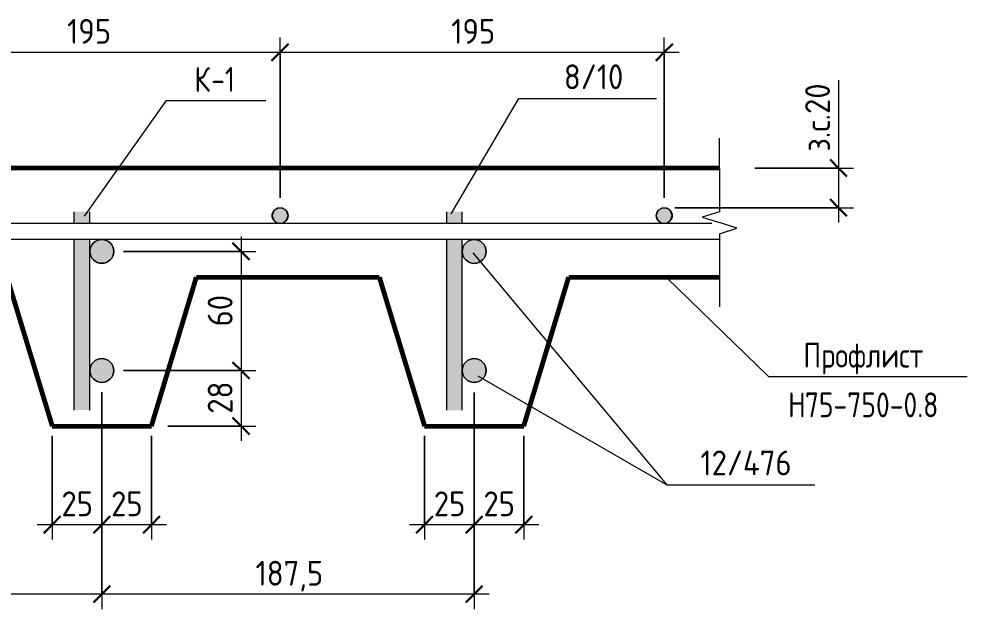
# Model space of a CAD drawing. Header units: millimetres. Extents: x 482 to 25547, y -975 to 52167.
# Drawn here: x 6789.3 to 7266.8, y 3512.8 to 3810.1 of the extents above; entities that cross this region are included whole.
import ezdxf

# ---------------------------------------------------------------- set-up
doc = ezdxf.new("R2010")
doc.units = ezdxf.units.MM
for name, color, linetype, lineweight in [('AA_Dim', 7, 'Continuous', 9), ('AA_Dim-5', 7, 'Continuous', 9), ('AA_Oformlenie', 7, 'Continuous', 9), ('AA_Vinoska', 7, 'Continuous', 9), ('AF_Perekritie_Опалубка', 253, 'Continuous', 20), ('KR_Armatura', 7, 'Continuous', 20), ('KR_Armatura_Tonkie', 7, 'Continuous', 20), ('KR_Fundament', 7, 'Continuous', 20)]:
    doc.layers.add(name, color=color, linetype=linetype, lineweight=lineweight)
doc.styles.add('GOST Common', font='GOST_Common.ttf', dxfattribs={"width": 0.85, "height": 12.5})
doc.styles.add('ISOCPEUR_5', font='isocpeur.TTF', dxfattribs={"width": 0.9, "height": 12.5})
doc.dimstyles.new('00_Точн_3_знака__прозр__1', dxfattribs={"dimscale": 304.8, "dimtxt": 12.534437, "dimasz": 0.027887, "dimexe": 0.024606, "dimexo": 0.016404, "dimgap": 0.00164, "dimtad": 1, "dimdec": 3, "dimrnd": 0.001, "dimdsep": 46, "dimtxsty": 'ISOCPEUR_5', "dimblk1": 'OBLIQUE', "dimblk2": 'OBLIQUE', "dimsah": 1, "dimcen": 0.09, "dimdle": 0.024606, "dimazin": 0, "dimtfac": 1, "dimtdec": 4, "dimtix": 1, "dimtmove": 0, "dimatfit": 3, "dimfxl": 1, "dimtvp": 1, "dimtolj": 1, "dimtzin": 0, "dimlwd": 18, "dimlwe": 18, "dimarcsym": 2})
doc.dimstyles.new('00_Точн_3_знака__прозр__2', dxfattribs={"dimscale": 304.8, "dimtxt": 12.534437, "dimasz": 0.027887, "dimexe": 0.024606, "dimexo": 0.016404, "dimgap": 0.00164, "dimtad": 1, "dimdec": 3, "dimrnd": 0.001, "dimdsep": 46, "dimtxsty": 'ISOCPEUR_5', "dimblk1": 'OBLIQUE', "dimblk2": 'OBLIQUE', "dimsah": 1, "dimcen": 0.09, "dimdle": 0.024606, "dimazin": 0, "dimtfac": 1, "dimtdec": 4, "dimtix": 1, "dimtmove": 1, "dimatfit": 3, "dimfxl": 1, "dimtvp": 1, "dimtolj": 1, "dimtzin": 0, "dimlwd": 18, "dimlwe": 18, "dimarcsym": 2})
doc.dimstyles.new('05_Округл_5мм__прозр_', dxfattribs={"dimscale": 304.8, "dimtxt": 12.534437, "dimasz": 0.027887, "dimexe": 0.024606, "dimexo": 0.016404, "dimgap": 0.00164, "dimtad": 1, "dimdec": 0, "dimrnd": 5, "dimdsep": 46, "dimtxsty": 'ISOCPEUR_5', "dimblk1": 'OBLIQUE', "dimblk2": 'OBLIQUE', "dimsah": 1, "dimcen": 0.09, "dimdle": 0.024606, "dimazin": 0, "dimtfac": 1, "dimtdec": 4, "dimtix": 1, "dimtmove": 0, "dimatfit": 3, "dimfxl": 1, "dimtvp": 1, "dimtolj": 1, "dimtzin": 0, "dimlwd": 18, "dimlwe": 18, "dimarcsym": 2})

# ---------------------------------------------------------------- blocks, each defined once
blk = doc.blocks.new('204_Плита по профлисту с монолитным слоем с вырезанием плиты_ГОСТ 24045-2016__Фунд_Перекрытие_ - Н75-3798773-Узел армирования покрытия по профлисту')
at = {"layer": 'KR_Fundament', "lineweight": 60}
for p, q in [((4943.61, 3735), (4312, 3735)), ((4312, 3680), (4397.31, 3680)), ((4397.31, 3680), (4420.06, 3605)), ((4470.06, 3605), (4492.81, 3680)), ((4492.81, 3680), (4584.81, 3680)), ((4584.81, 3680), (4607.56, 3605)), ((4657.56, 3605), (4680.31, 3680)), ((4680.31, 3680), (4772.31, 3680)), ((4772.31, 3680), (4795.06, 3605)), ((4845.06, 3605), (4867.81, 3680)), ((4867.81, 3680), (4943.61, 3680)), ((4420.06, 3605), (4470.06, 3605)), ((4607.56, 3605), (4657.56, 3605)), ((4795.06, 3605), (4845.06, 3605))]:
    blk.add_line(p, q, dxfattribs=at)
blk = doc.blocks.new('350_Стержень верт с удлинением концов _НесАрм_РабПлоск_ - 350_Стержень верт с удлинением концов _НесАрм_РабПлоск_-3890389-Узел армирования покрытия по профлисту')
at = {"layer": 'KR_Armatura_Tonkie'}
blk.add_hatch(color=256, dxfattribs=at).paths.add_polyline_path([(4445.06, 3626.97), (4446.61, 3627.17), (4448.06, 3627.77), (4449.3, 3628.73), (4450.26, 3629.97), (4450.86, 3631.42), (4451.06, 3632.97), (4450.86, 3634.52), (4450.26, 3635.97), (4449.3, 3637.21), (4448.06, 3638.16), (4446.61, 3638.76), (4445.06, 3638.97), (4443.51, 3638.76), (4442.06, 3638.16), (4440.82, 3637.21), (4439.87, 3635.97), (4439.27, 3634.52), (4439.06, 3632.97), (4439.27, 3631.42), (4439.87, 3629.97), (4440.82, 3628.73), (4442.06, 3627.77), (4443.51, 3627.17)])
at = {"layer": 'AA_Oformlenie'}
for start, end in [(0, 180), (180, 0)]:
    blk.add_arc((4445.06, 3632.97), 6, start, end, dxfattribs=at)
at = {"layer": 'KR_Armatura_Tonkie'}
blk.add_circle((4445.06, 3632.97), 6, dxfattribs=at)
blk = doc.blocks.new('350_Ряд стержней прямых горизонтально _НесАрм_РабПлоск_ - 350_Ряд стержней прямых горизонтально _НесАрм_РабПлоск_-V4-Узел армирования покрытия по профлисту')
at = {"layer": 'KR_Armatura_Tonkie'}
h = blk.add_hatch(color=256, dxfattribs=at)
h.paths.add_polyline_path([(4619.1, 3613), (4622.56, 3613), (4622.56, 3699), (4618.56, 3699), (4618.56, 3613), (4618.7, 3613)])
h.paths.add_polyline_path([(4619.1, 3707), (4622.56, 3707), (4622.56, 3713), (4618.56, 3713), (4618.56, 3707), (4619.07, 3707)])
h = blk.add_hatch(color=256, dxfattribs=at)
h.paths.add_polyline_path([(4622.56, 3613), (4626.56, 3613), (4626.54, 3699), (4622.56, 3699), (4622.56, 3620.46)])
h.paths.add_polyline_path([(4622.56, 3707), (4626.56, 3707), (4626.56, 3713), (4622.56, 3713), (4622.56, 3707.38)])
for p, q in [((4618.56, 3713), (4618.56, 3707)), ((4622.56, 3713), (4622.56, 3713)), ((4622.56, 3713), (4622.56, 3713)), ((4622.56, 3713), (4622.56, 3713)), ((4622.56, 3713), (4622.56, 3713)), ((4626.56, 3707), (4626.56, 3713)), ((4618.56, 3699), (4618.56, 3613)), ((4626.56, 3613), (4626.56, 3699)), ((4622.56, 3613), (4622.56, 3613)), ((4622.56, 3613), (4622.56, 3613)), ((4622.56, 3613), (4622.56, 3613)), ((4622.56, 3613), (4622.56, 3613))]:
    blk.add_line(p, q, dxfattribs=at)
blk = doc.blocks.new('350_Стержень верт с удлинением концов _НесАрм_РабПлоск_ - 350_Стержень верт с удлинением концов _НесАрм_РабПлоск_-V5-Узел армирования покрытия по профлисту')
at = {"layer": 'KR_Armatura_Tonkie'}
blk.add_hatch(color=256, dxfattribs=at).paths.add_polyline_path([(4820.06, 3626.97), (4821.61, 3627.17), (4823.06, 3627.77), (4824.3, 3628.73), (4825.26, 3629.97), (4825.86, 3631.42), (4826.06, 3632.97), (4825.86, 3634.52), (4825.26, 3635.97), (4824.3, 3637.21), (4823.06, 3638.16), (4821.61, 3638.76), (4819.87, 3638.94), (4818.51, 3638.76), (4817.06, 3638.16), (4815.82, 3637.21), (4814.87, 3635.97), (4814.27, 3634.52), (4814.06, 3632.97), (4814.27, 3631.42), (4814.87, 3629.97), (4815.82, 3628.73), (4817.06, 3627.77), (4818.51, 3627.17), (4819.87, 3626.99)])
at = {"layer": 'AA_Oformlenie'}
for start, end in [(0, 180), (180, 0)]:
    blk.add_arc((4820.06, 3632.97), 6, start, end, dxfattribs=at)
at = {"layer": 'KR_Armatura_Tonkie'}
blk.add_circle((4820.06, 3632.97), 6, dxfattribs=at)
blk = doc.blocks.new('350_Ряд стержней прямых горизонтально _НесАрм_РабПлоск_ - 350_Ряд стержней прямых горизонтально _НесАрм_РабПлоск_-V6-Узел армирования покрытия по профлисту')
at = {"layer": 'KR_Armatura_Tonkie'}
h = blk.add_hatch(color=256, dxfattribs=at)
h.paths.add_polyline_path([(4809.03, 3612.97), (4810.06, 3612.97), (4810.06, 3699), (4806.06, 3699), (4806.06, 3612.97), (4808.06, 3612.97)])
h.paths.add_polyline_path([(4809.03, 3707), (4810.06, 3707), (4810.06, 3712.97), (4806.06, 3712.97), (4806.06, 3707), (4808.97, 3707)])
h = blk.add_hatch(color=256, dxfattribs=at)
h.paths.add_polyline_path([(4810.06, 3612.97), (4814.06, 3612.97), (4814.04, 3699), (4810.06, 3699), (4810.06, 3620.46)])
h.paths.add_polyline_path([(4810.06, 3707), (4814.06, 3707), (4814.06, 3712.97), (4810.06, 3712.97), (4810.06, 3707.35)])
for p, q in [((4806.06, 3712.97), (4806.06, 3707)), ((4810.06, 3712.97), (4810.06, 3712.97)), ((4810.06, 3712.97), (4810.06, 3712.97)), ((4810.06, 3712.97), (4810.06, 3712.97)), ((4810.06, 3712.97), (4810.06, 3712.97)), ((4814.06, 3707), (4814.06, 3712.97)), ((4806.06, 3699), (4806.06, 3612.97)), ((4814.06, 3612.97), (4814.06, 3699)), ((4810.06, 3612.97), (4810.06, 3612.97)), ((4810.06, 3612.97), (4810.06, 3612.97)), ((4810.06, 3612.97), (4810.06, 3612.97)), ((4810.06, 3612.97), (4810.06, 3612.97))]:
    blk.add_line(p, q, dxfattribs=at)
blk = doc.blocks.new('011_ЛинияОбрыва _ЭлУзла_Линия_ - Тип 1-3891358-Узел армирования покрытия по профлисту')
at = {"layer": 'AA_Oformlenie'}
for p, q in [((4312, 3713.13), (4312, 3735)), ((4312, 3680), (4312, 3702))]:
    blk.add_line(p, q, dxfattribs=at)
blk = doc.blocks.new('DIMBLOCK10-Узел армирования покрытия по профлисту')
at = {"layer": 'AA_Dim-5', "lineweight": 18}
for p, q in [((6727.42, 3720), (6727.42, 3800.84)), ((6920.84, 3720), (6920.84, 3800.84)), ((6727.42, 3793.34), (6920.84, 3793.34)), ((6727.42, 3793.34), (6727.42, 3720)), ((6920.84, 3793.34), (6920.84, 3720))]:
    blk.add_line(p, q, dxfattribs=at)
at = {"layer": 'AA_Dim-5', "lineweight": 30}
for p, q in [((6727.42, 3793.34), (6731.67, 3797.59)), ((6920.84, 3793.34), (6925.09, 3797.59)), ((6727.42, 3793.34), (6723.17, 3789.09)), ((6920.84, 3793.34), (6916.59, 3789.09))]:
    blk.add_line(p, q, dxfattribs=at)
at = {"layer": 'AA_Dim-5', "color": 0, "lineweight": 18, "insert": (6813.61, 3810.12), "char_height": 12.5, "width": 25.2581, "attachment_point": 1, "line_spacing_factor": 1.135194, "style": 'ISOCPEUR_5'}
blk.add_mtext('195', dxfattribs=at)
blk = doc.blocks.new('_Oblique')
at = {"color": 0, "linetype": 'ByBlock', "lineweight": -2}
blk.add_line((-0.5, -0.5), (0.5, 0.5), dxfattribs=at)
blk = doc.blocks.new('DIMBLOCK11-Узел армирования покрытия по профлисту')
at = {"layer": 'AA_Dim-5', "lineweight": 18}
for p, q in [((6920.84, 3720), (6920.84, 3800.84)), ((7114.27, 3720), (7114.27, 3800.84)), ((6920.84, 3793.34), (7121.77, 3793.34)), ((6920.84, 3793.34), (6920.84, 3720)), ((7114.27, 3793.34), (7114.27, 3720))]:
    blk.add_line(p, q, dxfattribs=at)
at = {"layer": 'AA_Dim-5', "lineweight": 30}
for p, q in [((6920.84, 3793.34), (6925.09, 3797.59)), ((7114.27, 3793.34), (7118.52, 3797.59)), ((6920.84, 3793.34), (6916.59, 3789.09)), ((7114.27, 3793.34), (7110.02, 3789.09))]:
    blk.add_line(p, q, dxfattribs=at)
at = {"layer": 'AA_Dim-5', "color": 0, "lineweight": 18, "insert": (7007.03, 3810.12), "char_height": 12.5, "width": 25.2581, "attachment_point": 1, "line_spacing_factor": 1.135194, "style": 'ISOCPEUR_5'}
blk.add_mtext('195', dxfattribs=at)
blk = doc.blocks.new('DIMBLOCK14-Узел армирования покрытия по профлисту')
at = {"layer": 'AA_Dim-5', "lineweight": 18}
for p, q in [((7202.03, 3779.24), (7202.03, 3738.29)), ((7202.03, 3742.5), (7202.03, 3707.5)), ((7202.03, 3738.29), (7202.03, 3725)), ((7159.91, 3735), (7209.53, 3735)), ((7202.03, 3735), (7159.91, 3735)), ((7119.62, 3715), (7209.53, 3715)), ((7202.03, 3715), (7119.62, 3715))]:
    blk.add_line(p, q, dxfattribs=at)
at = {"layer": 'AA_Dim-5', "lineweight": 30}
for p, q in [((7202.03, 3735), (7197.78, 3739.25)), ((7202.03, 3735), (7206.28, 3730.75)), ((7202.03, 3715), (7197.78, 3719.25)), ((7202.03, 3715), (7206.28, 3710.75))]:
    blk.add_line(p, q, dxfattribs=at)
at = {"layer": 'AA_Dim-5', "color": 0, "lineweight": 18, "insert": (7185.25, 3743.29), "char_height": 12.5, "width": 43.1374, "attachment_point": 1, "rotation": 90, "line_spacing_factor": 1.135194, "style": 'ISOCPEUR_5'}
blk.add_mtext('з.с.20', dxfattribs=at)
blk = doc.blocks.new('DIMBLOCK15-Узел армирования покрытия по профлисту')
at = {"layer": 'AA_Dim-5', "lineweight": 18}
for p, q in [((7018.56, 3621.97), (7018.56, 3547.77)), ((7018.56, 3555.27), (7018.56, 3621.97)), ((7043.56, 3600), (7043.56, 3547.77)), ((7043.56, 3555.27), (7043.56, 3600)), ((7051.06, 3555.27), (7018.56, 3555.27))]:
    blk.add_line(p, q, dxfattribs=at)
at = {"layer": 'AA_Dim-5', "lineweight": 30}
for p, q in [((7018.56, 3555.27), (7022.81, 3559.52)), ((7043.56, 3555.27), (7047.81, 3559.52)), ((7018.56, 3555.27), (7014.31, 3551.02)), ((7043.56, 3555.27), (7039.31, 3551.02))]:
    blk.add_line(p, q, dxfattribs=at)
at = {"layer": 'AA_Dim-5', "color": 0, "lineweight": 18, "insert": (7023.25, 3572.06), "char_height": 12.5, "width": 18.7307, "attachment_point": 1, "line_spacing_factor": 1.135194, "style": 'ISOCPEUR_5'}
blk.add_mtext('25', dxfattribs=at)
blk = doc.blocks.new('DIMBLOCK16-Узел армирования покрытия по профлисту')
at = {"layer": 'AA_Dim-5', "lineweight": 18}
for p, q in [((7018.56, 3621.97), (7018.56, 3547.77)), ((7018.56, 3555.27), (7018.56, 3621.97)), ((6993.56, 3600), (6993.56, 3547.77)), ((6993.56, 3555.27), (6993.56, 3600)), ((7018.56, 3555.27), (6986.06, 3555.27))]:
    blk.add_line(p, q, dxfattribs=at)
at = {"layer": 'AA_Dim-5', "lineweight": 30}
for p, q in [((6993.56, 3555.27), (6997.81, 3559.52)), ((7018.56, 3555.27), (7022.81, 3559.52)), ((6993.56, 3555.27), (6989.31, 3551.02)), ((7018.56, 3555.27), (7014.31, 3551.02))]:
    blk.add_line(p, q, dxfattribs=at)
at = {"layer": 'AA_Dim-5', "color": 0, "lineweight": 18, "insert": (6998.25, 3572.06), "char_height": 12.5, "width": 18.7307, "attachment_point": 1, "line_spacing_factor": 1.135194, "style": 'ISOCPEUR_5'}
blk.add_mtext('25', dxfattribs=at)
blk = doc.blocks.new('042_М_Арматуры - Диам длина поз _ Шаг-2260295-Узел армирования покрытия по профлисту')
at = {"layer": 'AA_Vinoska'}
blk.add_line((4921.58, 3575.4), (4991.58, 3575.4), dxfattribs=at)
blk = doc.blocks.new('042_М_Арматуры - Диам длина поз _засечка_-2469426-Узел армирования покрытия по профлисту')
at = {"layer": 'AA_Vinoska'}
blk.add_line((4846.82, 3769.97), (4911.82, 3769.97), dxfattribs=at)
blk = doc.blocks.new('010_Текст с выноской - Текст 2 строки без точки-3863870-Узел армирования покрытия по профлисту')
at = {"layer": 'AA_Vinoska'}
blk.add_line((4665.11, 3769), (4715.11, 3769), dxfattribs=at)
blk = doc.blocks.new('DIMBLOCK17-Узел армирования покрытия по профлисту')
at = {"layer": 'AA_Dim-5', "lineweight": 18}
for p, q in [((6901.18, 3700.5), (6901.18, 3633)), ((6842.06, 3693), (6908.68, 3693)), ((6901.18, 3693), (6842.06, 3693)), ((6842.06, 3633), (6908.68, 3633)), ((6901.18, 3633), (6842.06, 3633))]:
    blk.add_line(p, q, dxfattribs=at)
at = {"layer": 'AA_Dim-5', "lineweight": 30}
for p, q in [((6901.18, 3693), (6896.93, 3697.25)), ((6901.18, 3693), (6905.43, 3688.75)), ((6901.18, 3633), (6896.93, 3637.25)), ((6901.18, 3633), (6905.43, 3628.75))]:
    blk.add_line(p, q, dxfattribs=at)
at = {"layer": 'AA_Dim-5', "color": 0, "lineweight": 18, "insert": (6884.4, 3655.2), "char_height": 12.5, "width": 18.7307, "attachment_point": 1, "rotation": 90, "line_spacing_factor": 1.135194, "style": 'ISOCPEUR_5'}
blk.add_mtext('60', dxfattribs=at)
blk = doc.blocks.new('DIMBLOCK18-Узел армирования покрытия по профлисту')
at = {"layer": 'AA_Dim-5', "lineweight": 30}
for p, q in [((6901.18, 3633), (6896.93, 3637.25)), ((6901.18, 3633), (6905.43, 3628.75)), ((6901.18, 3605), (6896.93, 3609.25)), ((6901.18, 3605), (6905.43, 3600.75))]:
    blk.add_line(p, q, dxfattribs=at)
at = {"layer": 'AA_Dim-5', "lineweight": 18}
for p, q in [((6842.06, 3633), (6908.68, 3633)), ((6901.18, 3633), (6842.06, 3633)), ((6901.18, 3633), (6901.18, 3597.5)), ((6864.3, 3605), (6908.68, 3605)), ((6901.18, 3605), (6864.3, 3605))]:
    blk.add_line(p, q, dxfattribs=at)
at = {"layer": 'AA_Dim-5', "color": 0, "lineweight": 18, "insert": (6884.4, 3611.2), "char_height": 12.5, "width": 18.7307, "attachment_point": 1, "rotation": 90, "line_spacing_factor": 1.135194, "style": 'ISOCPEUR_5'}
blk.add_mtext('28', dxfattribs=at)
blk = doc.blocks.new('DIMBLOCK19-Узел армирования покрытия по профлисту')
at = {"layer": 'AA_Dim-5', "lineweight": 18}
for p, q in [((6831.06, 3622), (6831.06, 3547.77)), ((6831.06, 3555.27), (6831.06, 3622)), ((6856.06, 3600), (6856.06, 3547.77)), ((6856.06, 3555.27), (6856.06, 3600)), ((6863.56, 3555.27), (6831.06, 3555.27))]:
    blk.add_line(p, q, dxfattribs=at)
at = {"layer": 'AA_Dim-5', "lineweight": 30}
for p, q in [((6831.06, 3555.27), (6835.31, 3559.52)), ((6856.06, 3555.27), (6860.31, 3559.52)), ((6831.06, 3555.27), (6826.81, 3551.02)), ((6856.06, 3555.27), (6851.81, 3551.02))]:
    blk.add_line(p, q, dxfattribs=at)
at = {"layer": 'AA_Dim-5', "color": 0, "lineweight": 18, "insert": (6835.75, 3572.06), "char_height": 12.5, "width": 18.7307, "attachment_point": 1, "line_spacing_factor": 1.135194, "style": 'ISOCPEUR_5'}
blk.add_mtext('25', dxfattribs=at)
blk = doc.blocks.new('DIMBLOCK20-Узел армирования покрытия по профлисту')
at = {"layer": 'AA_Dim-5', "lineweight": 18}
for p, q in [((6831.06, 3622), (6831.06, 3547.77)), ((6831.06, 3555.27), (6831.06, 3622)), ((6806.06, 3600), (6806.06, 3547.77)), ((6806.06, 3555.27), (6806.06, 3600)), ((6831.06, 3555.27), (6798.56, 3555.27))]:
    blk.add_line(p, q, dxfattribs=at)
at = {"layer": 'AA_Dim-5', "lineweight": 30}
for p, q in [((6806.06, 3555.27), (6810.31, 3559.52)), ((6831.06, 3555.27), (6835.31, 3559.52)), ((6806.06, 3555.27), (6801.81, 3551.02)), ((6831.06, 3555.27), (6826.81, 3551.02))]:
    blk.add_line(p, q, dxfattribs=at)
at = {"layer": 'AA_Dim-5', "color": 0, "lineweight": 18, "insert": (6810.75, 3572.06), "char_height": 12.5, "width": 18.7307, "attachment_point": 1, "line_spacing_factor": 1.135194, "style": 'ISOCPEUR_5'}
blk.add_mtext('25', dxfattribs=at)
blk = doc.blocks.new('DIMBLOCK23-Узел армирования покрытия по профлисту')
at = {"layer": 'AA_Dim-5', "lineweight": 18}
for p, q in [((6831.06, 3622), (6831.06, 3512.77)), ((6831.06, 3520.27), (6831.06, 3622)), ((7018.56, 3621.97), (7018.56, 3512.77)), ((7018.56, 3520.27), (7018.56, 3621.97)), ((7026.06, 3520.27), (6831.06, 3520.27))]:
    blk.add_line(p, q, dxfattribs=at)
at = {"layer": 'AA_Dim-5', "lineweight": 30}
for p, q in [((6831.06, 3520.27), (6835.31, 3524.52)), ((7018.56, 3520.27), (7022.81, 3524.52)), ((6831.06, 3520.27), (6826.81, 3516.02)), ((7018.56, 3520.27), (7014.31, 3516.02))]:
    blk.add_line(p, q, dxfattribs=at)
at = {"layer": 'AA_Dim-5', "color": 0, "lineweight": 18, "insert": (6908.49, 3537.06), "char_height": 12.5, "width": 39.1642, "attachment_point": 1, "line_spacing_factor": 1.135194, "style": 'ISOCPEUR_5'}
blk.add_mtext('187,5', dxfattribs=at)
blk = doc.blocks.new('DIMBLOCK24-Узел армирования покрытия по профлисту')
at = {"layer": 'AA_Dim-5', "lineweight": 18}
for p, q in [((6643.56, 3621.97), (6643.56, 3512.77)), ((6643.56, 3520.27), (6643.56, 3621.97)), ((6831.06, 3622), (6831.06, 3512.77)), ((6831.06, 3520.27), (6831.06, 3622)), ((6831.06, 3520.27), (6636.06, 3520.27))]:
    blk.add_line(p, q, dxfattribs=at)
at = {"layer": 'AA_Dim-5', "lineweight": 30}
for p, q in [((6643.56, 3520.27), (6647.81, 3524.52)), ((6831.06, 3520.27), (6835.31, 3524.52)), ((6643.56, 3520.27), (6639.31, 3516.02)), ((6831.06, 3520.27), (6826.81, 3516.02))]:
    blk.add_line(p, q, dxfattribs=at)
at = {"layer": 'AA_Dim-5', "color": 0, "lineweight": 18, "insert": (6720.99, 3537.06), "char_height": 12.5, "width": 39.1642, "attachment_point": 1, "line_spacing_factor": 1.135194, "style": 'ISOCPEUR_5'}
blk.add_mtext('187,5', dxfattribs=at)
blk = doc.blocks.new('010_Текст с выноской - Текст 2 строки без точки-3863659-Узел армирования покрытия по профлисту')
at = {"layer": 'AA_Vinoska'}
blk.add_line((4968.25, 3630), (5068.25, 3630), dxfattribs=at)

msp = doc.modelspace()

# ---------------------------------------------------------------- hatches: boundary and pattern name
at = {"layer": 'KR_Armatura'}
h = msp.add_hatch(color=256, dxfattribs=at)
edge = h.paths.add_edge_path()
edge.add_arc((6920.844, 3711), 4, 0, 360)
for points in [[(6919.608, 3707.1958), (6922.0801, 3707.1958), (6924.0801, 3708.6489), (6924.844, 3711), (6924.0801, 3713.3511), (6922.0801, 3714.8042), (6919.608, 3714.8042), (6917.608, 3713.3511), (6916.844, 3711), (6917.608, 3708.6489)], [(7113.0365, 3707.1958), (7115.5087, 3707.1958), (7117.5087, 3708.6489), (7118.2726, 3711), (7117.5087, 3713.3511), (7115.5087, 3714.8042), (7113.0365, 3714.8042), (7111.0365, 3713.3511), (7110.2726, 3711), (7111.0365, 3708.6489)]]:
    msp.add_hatch(color=256, dxfattribs=at).paths.add_polyline_path(points)
h = msp.add_hatch(color=256, dxfattribs=at)
edge = h.paths.add_edge_path()
edge.add_arc((7114.2726, 3711), 4, 0, 360)

# ---------------------------------------------------------------- linework, layer by layer
at = {"layer": 'AA_Vinoska'}
for p, q in [((6822.3224, 3710.7846), (6863.6059, 3769.0027)), ((7007.0441, 3711.9864), (7041.0579, 3769.973)), ((7041.0579, 3769.973), (7045.3169, 3769.973)), ((7142.1108, 3735), (7142.1108, 3750)), ((7142.1108, 3713), (7133.4505, 3710.25)), ((7133.4505, 3710.25), (7142.1108, 3707.5)), ((7150.7758, 3704.6846), (7142.1108, 3707.5)), ((7142.1108, 3701.8691), (7150.7758, 3704.6846)), ((7017.9676, 3692.2005), (7115.5369, 3575.4018)), ((7115.6492, 3679.7253), (7166.7503, 3630)), ((7142.1108, 3680), (7142.1108, 3665)), ((7020.4548, 3630.2666), (7115.5369, 3575.4018)), ((7115.5369, 3575.4018), (7120.0786, 3575.4018)), ((7115.5369, 3575.4018), (7120.0786, 3575.4018))]:
    msp.add_line(p, q, dxfattribs=at)
at = {"layer": 'AF_Perekritie_Опалубка', "lineweight": 60}
msp.add_line((7142.1108, 3735), (6510.4931, 3735), dxfattribs=at)
at = {"layer": 'KR_Armatura'}
for p, q in [((6919.608, 3714.8042), (6917.608, 3713.3511)), ((6922.0801, 3714.8042), (6919.608, 3714.8042)), ((6924.0801, 3713.3511), (6922.0801, 3714.8042)), ((7113.0365, 3714.8042), (7111.0365, 3713.3511)), ((7115.5087, 3714.8042), (7113.0365, 3714.8042)), ((7117.5087, 3713.3511), (7115.5087, 3714.8042)), ((6917.608, 3713.3511), (6916.844, 3711)), ((6916.844, 3711), (6917.608, 3708.6489)), ((6924.844, 3711), (6924.0801, 3713.3511)), ((6924.0801, 3708.6489), (6924.844, 3711)), ((7111.0365, 3713.3511), (7110.2726, 3711)), ((7110.2726, 3711), (7111.0365, 3708.6489)), ((7118.2726, 3711), (7117.5087, 3713.3511)), ((7117.5087, 3708.6489), (7118.2726, 3711)), ((6917.608, 3708.6489), (6919.608, 3707.1958)), ((6919.608, 3707.1958), (6922.0801, 3707.1958)), ((6922.0801, 3707.1958), (6924.0801, 3708.6489)), ((7111.0365, 3708.6489), (7113.0365, 3707.1958)), ((7113.0365, 3707.1958), (7115.5087, 3707.1958)), ((7115.5087, 3707.1958), (7117.5087, 3708.6489))]:
    msp.add_line(p, q, dxfattribs=at)
for centre in [(6920.844, 3711), (7114.2726, 3711)]:
    msp.add_circle(centre, 4, dxfattribs=at)
at = {"layer": 'KR_Armatura_Tonkie'}
for p, q in [((7138.1855, 3707), (6512.0677, 3707)), ((7142.1108, 3699), (6510.4931, 3699))]:
    msp.add_line(p, q, dxfattribs=at)

# ---------------------------------------------------------------- block references
at = {"layer": 'AA_Oformlenie', "rotation": 180}
msp.add_blockref('011_ЛинияОбрыва _ЭлУзла_Линия_ - Тип 1-3891358-Узел армирования покрытия по профлисту', (11454.1072, 7415), dxfattribs=at)
at = {"layer": 'AA_Vinoska'}
for name in ['010_Текст с выноской - Текст 2 строки без точки-3863870-Узел армирования покрытия по профлисту', '042_М_Арматуры - Диам длина поз _засечка_-2469426-Узел армирования покрытия по профлисту', '010_Текст с выноской - Текст 2 строки без точки-3863659-Узел армирования покрытия по профлисту', '042_М_Арматуры - Диам длина поз _ Шаг-2260295-Узел армирования покрытия по профлисту', '042_М_Арматуры - Диам длина поз _ Шаг-2260295-Узел армирования покрытия по профлисту']:
    msp.add_blockref(name, (2198.4967, 0), dxfattribs=at)
at = {"layer": 'KR_Armatura'}
for name, p in [('350_Стержень верт с удлинением концов _НесАрм_РабПлоск_ - 350_Стержень верт с удлинением концов _НесАрм_РабПлоск_-3890389-Узел армирования покрытия по профлисту', (2385.9967, 60.0319)), ('350_Стержень верт с удлинением концов _НесАрм_РабПлоск_ - 350_Стержень верт с удлинением концов _НесАрм_РабПлоск_-V5-Узел армирования покрытия по профлисту', (2198.4967, 60)), ('350_Стержень верт с удлинением концов _НесАрм_РабПлоск_ - 350_Стержень верт с удлинением концов _НесАрм_РабПлоск_-3890389-Узел армирования покрытия по профлисту', (2385.9967, 0.0319)), ('350_Стержень верт с удлинением концов _НесАрм_РабПлоск_ - 350_Стержень верт с удлинением концов _НесАрм_РабПлоск_-V5-Узел армирования покрытия по профлисту', (2198.4967, 0))]:
    msp.add_blockref(name, p, dxfattribs=at)
at = {"layer": 'KR_Armatura_Tonkie'}
for name in ['350_Ряд стержней прямых горизонтально _НесАрм_РабПлоск_ - 350_Ряд стержней прямых горизонтально _НесАрм_РабПлоск_-V4-Узел армирования покрытия по профлисту', '350_Ряд стержней прямых горизонтально _НесАрм_РабПлоск_ - 350_Ряд стержней прямых горизонтально _НесАрм_РабПлоск_-V6-Узел армирования покрытия по профлисту']:
    msp.add_blockref(name, (2198.4967, 0), dxfattribs=at)
at = {"layer": 'KR_Fundament'}
msp.add_blockref('204_Плита по профлисту с монолитным слоем с вырезанием плиты_ГОСТ 24045-2016__Фунд_Перекрытие_ - Н75-3798773-Узел армирования покрытия по профлисту', (2198.4967, 0), dxfattribs=at)

# ---------------------------------------------------------------- texts
at = {"layer": 'AA_Vinoska', "char_height": 12.5, "attachment_point": 1}
for s, insert, width, style in [('\\fGOST Common|b0|i0|c204|p34|;\\W.85;К', (6877.7061, 3785.9142), 10.221516, 'GOST Common'), ('-1', (6886.1397, 3785.9142), 15.672991, 'GOST Common'), ('8/10', (7063.7351, 3787.2243), 36.075937, 'ISOCPEUR_5'), ('Профлист', (7184.3242, 3646.9115), 78.024236, 'GOST Common'), ('\\fGOST Common|b0|i0|c204|p34|;\\W.85;Н', (7176.6105, 3621.9115), 10.221516, 'GOST Common'), ('75-750-0.8', (7185.0441, 3621.9115), 86.542166, 'GOST Common'), ('12/476', (7132.5143, 3592.6531), 56.639222, 'ISOCPEUR_5'), ('12/476', (7132.5143, 3592.6531), 56.639222, 'ISOCPEUR_5')]:
    msp.add_mtext(s, dxfattribs=dict(at, insert=insert, width=width, style=style))

# ---------------------------------------------------------------- dimensions: what is measured, and where the dimension line sits
at = {"layer": 'AA_Dim', "lineweight": 18}
for base, p1, p2, dimstyle, override, picture, middle in [((6920.844, 3793.3386), (6727.4155, 3715), (6920.844, 3715), '05_Округл_5мм__прозр_', {"dimpost": '<>', "dimfxl": 193.428571}, 'DIMBLOCK10-Узел армирования покрытия по профлисту', (6824.1297, 3800.0886)), ((7114.2726, 3793.3386), (6920.844, 3715), (7114.2726, 3715), '05_Округл_5мм__прозр_', {"dimpost": '<>', "dimfxl": 193.428571}, 'DIMBLOCK11-Узел армирования покрытия по профлисту', (7017.5583, 3800.0886)), ((6643.5583, 3520.2737), (6831.0583, 3627), (6643.5583, 3626.9681), '00_Точн_3_знака__прозр__1', {"dimpost": '<>', "dimfxl": 187.500003}, 'DIMBLOCK24-Узел армирования покрытия по профлисту', (6737.3083, 3527.0237)), ((6806.0583, 3555.2737), (6831.0583, 3627), (6806.0583, 3605), '00_Точн_3_знака__прозр__1', {"dimpost": '<>', "dimfxl": 33.301652}, 'DIMBLOCK20-Узел армирования покрытия по профлисту', (6818.5583, 3562.0237)), ((6831.0583, 3555.2737), (6856.0583, 3605), (6831.0583, 3627), '00_Точн_3_знака__прозр__1', {"dimpost": '<>', "dimfxl": 33.301652}, 'DIMBLOCK19-Узел армирования покрытия по профлисту', (6843.5583, 3562.0237)), ((6831.0583, 3520.2737), (7018.5583, 3626.9681), (6831.0583, 3627), '00_Точн_3_знака__прозр__1', {"dimpost": '<>', "dimfxl": 187.500003}, 'DIMBLOCK23-Узел армирования покрытия по профлисту', (6924.8083, 3527.0237)), ((6993.5583, 3555.2737), (7018.5583, 3626.9681), (6993.5583, 3605), '00_Точн_3_знака__прозр__1', {"dimpost": '<>', "dimfxl": 33.280559}, 'DIMBLOCK16-Узел армирования покрытия по профлисту', (7006.0583, 3562.0237)), ((7018.5583, 3555.2737), (7043.5583, 3605), (7018.5583, 3626.9681), '00_Точн_3_знака__прозр__1', {"dimpost": '<>', "dimfxl": 33.280559}, 'DIMBLOCK15-Узел армирования покрытия по профлисту', (7031.0583, 3562.0237))]:
    dim = msp.add_linear_dim(base=base, p1=p1, p2=p2, dimstyle=dimstyle, override=override, dxfattribs=at)
    dim.commit()
    dim.dimension.update_dxf_attribs({"geometry": picture, "text_midpoint": middle})
dim = msp.add_linear_dim(base=(7202.0343, 3715), p1=(7154.909, 3735), p2=(7114.6194, 3715), angle=90, dimstyle='00_Точн_3_знака__прозр__2', override={"dimpost": 'з.с.<>', "dimfxl": 44.980592}, dxfattribs=at)
dim.commit()
dim.dimension.update_dxf_attribs({"geometry": 'DIMBLOCK14-Узел армирования покрытия по профлисту', "text_midpoint": (7193.5836, 3764.8623), "dimtype": 160, "text_rotation": 90})
for base, p1, p2, override, picture, middle in [((6901.1812, 3633), (6837.0583, 3693), (6837.0583, 3633), {"dimpost": '<>', "dimfxl": 60}, 'DIMBLOCK17-Узел армирования покрытия по профлисту', (6894.4312, 3663)), ((6901.1812, 3605), (6837.0583, 3633), (6869.2972, 3605), {"dimpost": '<>', "dimfxl": 42.700637}, 'DIMBLOCK18-Узел армирования покрытия по профлисту', (6894.4312, 3619))]:
    dim = msp.add_linear_dim(base=base, p1=p1, p2=p2, angle=90, dimstyle='00_Точн_3_знака__прозр__1', override=override, dxfattribs=at)
    dim.commit()
    dim.dimension.update_dxf_attribs({"geometry": picture, "text_midpoint": middle})

doc.saveas('drawing.dxf')
